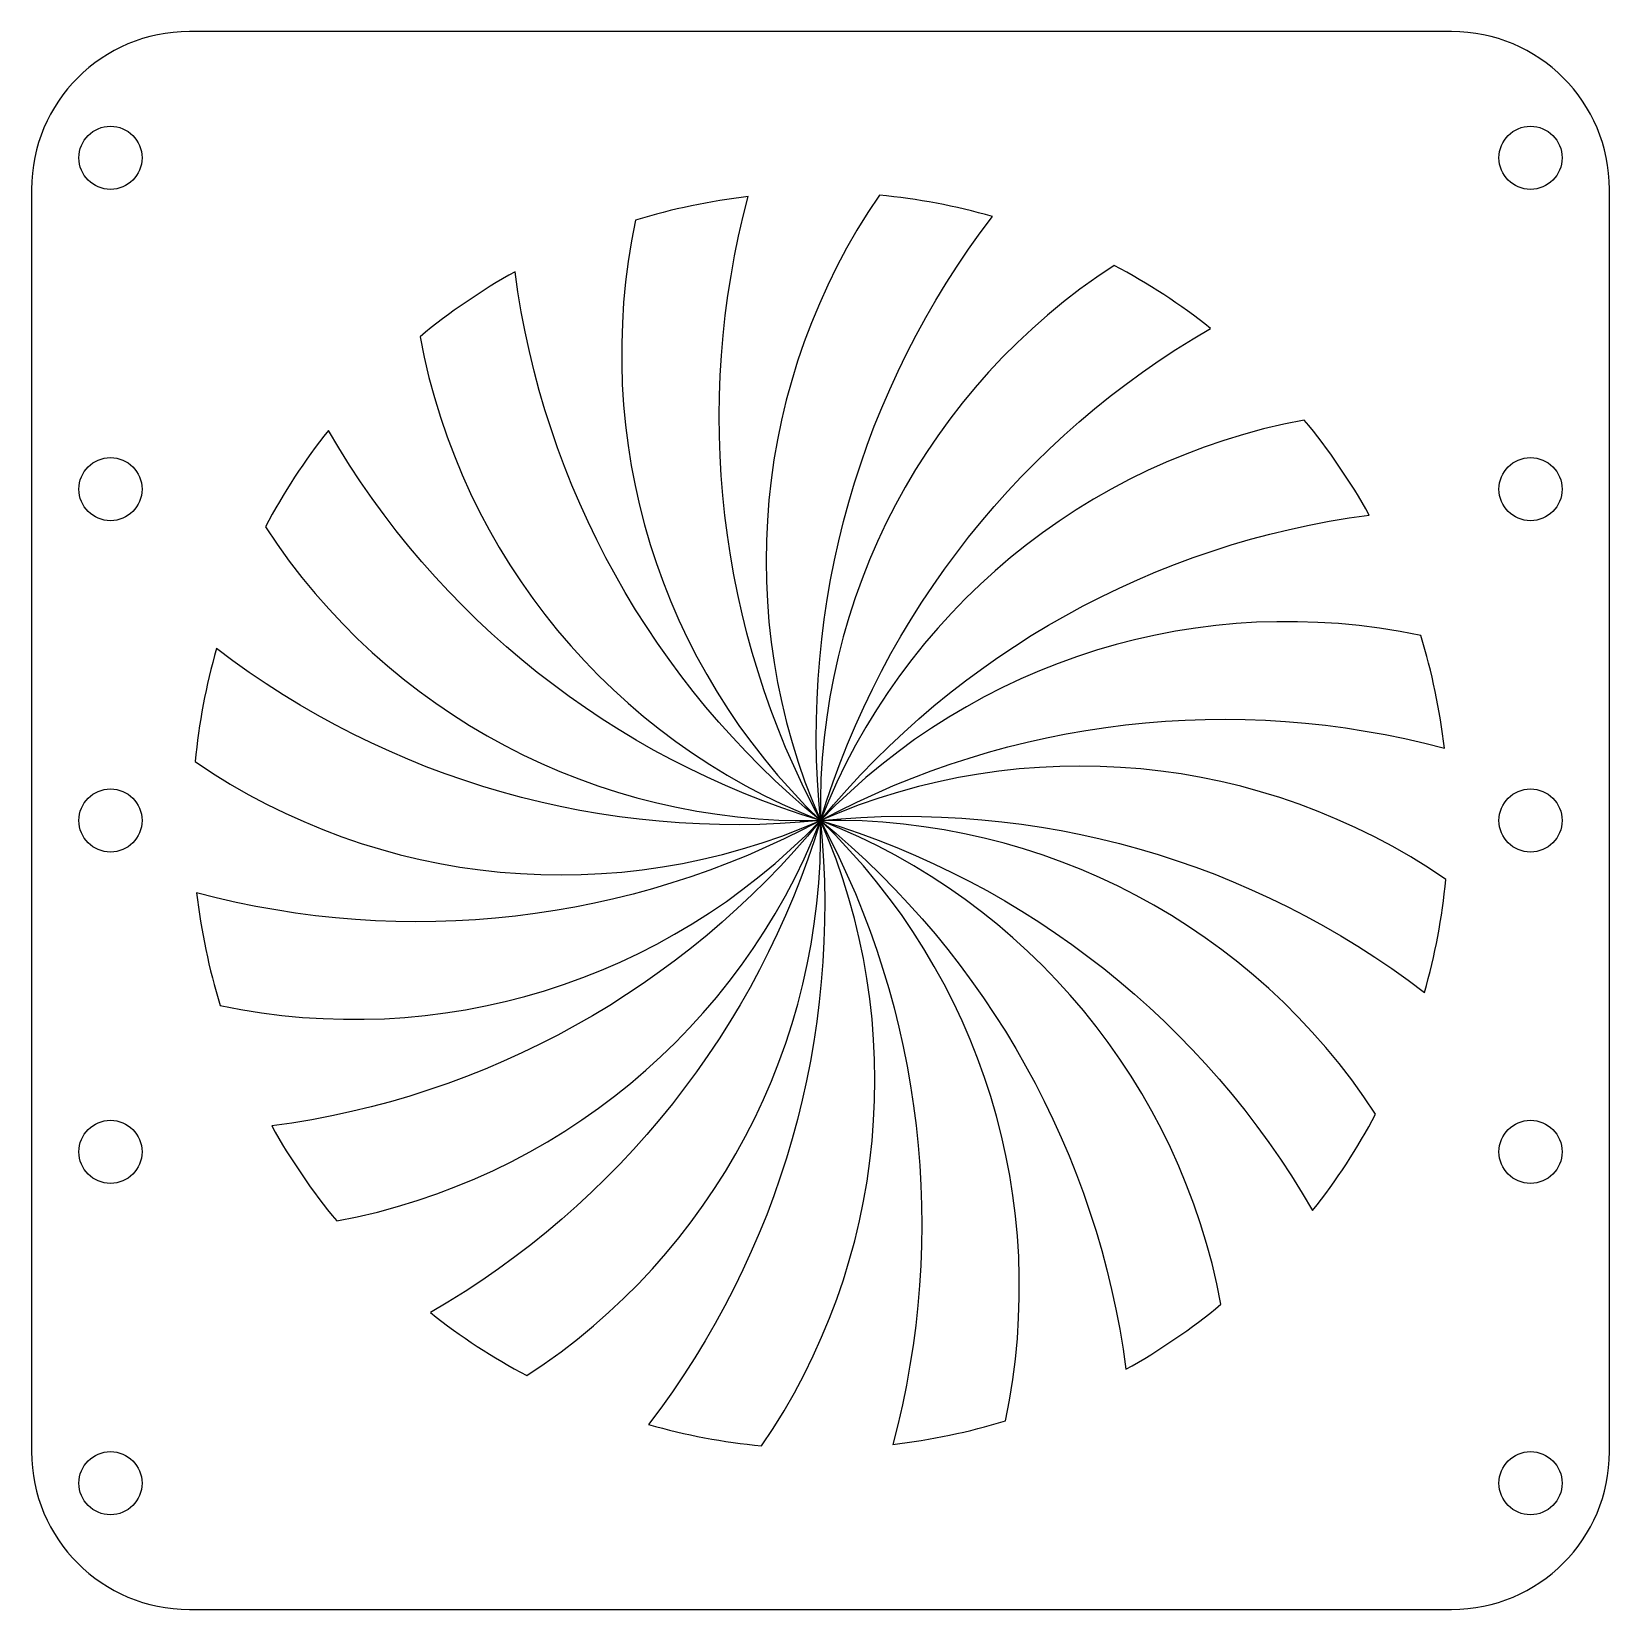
# Model space of a CAD drawing. Header units: millimetres. Extents: x -50 to 50, y -50 to 50.
import ezdxf

# ---------------------------------------------------------------- set-up
doc = ezdxf.new("R2010")
doc.units = ezdxf.units.MM

msp = doc.modelspace()

# ---------------------------------------------------------------- linework, layer by layer
for points in [[(40, -50, 0.41421), (50, -40), (50, 40, 0.41421), (40, 50), (-40, 50, 0.41421), (-50, 40), (-50, -40, 0.41421), (-40, -50)], [(0, 0, -0.19083), (-4.58, 39.54, 0.04592), (-11.72, 38.04, 0.25908)], [(0, 0, -0.19083), (10.9, 38.28, 0.04592), (3.73, 39.63, 0.25908)], [(0, 0, -0.19083), (24.72, 31.19, 0.04592), (18.61, 35.18, 0.25908)], [(0, 0, -0.19083), (-19.36, 34.78, 0.04592), (-25.38, 30.66, 0.25908)], [(0, 0, -0.19083), (34.78, 19.36, 0.04592), (30.66, 25.38, 0.25908)], [(-31.19, 24.72, 0.04592), (-35.18, 18.61, 0.25908), (0, 0, -0.19083)], [(0, 0, -0.19083), (39.54, 4.58, 0.04592), (38.04, 11.72, 0.25908)], [(0, 0, -0.19083), (-38.28, 10.9, 0.04592), (-39.63, 3.73, 0.25908)], [(0, 0, -0.19083), (38.28, -10.9, 0.04592), (39.63, -3.73, 0.25908)], [(0, 0, -0.19083), (-39.54, -4.58, 0.04592), (-38.04, -11.72, 0.25908)], [(0, 0, -0.19083), (-24.72, -31.19, 0.04592), (-18.61, -35.18, 0.25908)], [(0, 0, -0.19083), (-10.9, -38.28, 0.04592), (-3.73, -39.63, 0.25908)], [(0, 0, -0.19083), (31.19, -24.72, 0.04592), (35.18, -18.61, 0.25908)], [(0, 0, -0.19083), (19.36, -34.78, 0.04592), (25.38, -30.66, 0.25908)], [(0, 0, -0.19083), (-34.78, -19.36, 0.04592), (-30.66, -25.38, 0.25908)], [(0, 0, -0.19083), (4.58, -39.54, 0.04592), (11.72, -38.04, 0.25908)]]:
    msp.add_lwpolyline(points, format="xyb", close=True)
for centre in [(-45, 42), (45, 42), (-45, 21), (45, 21), (-45, 0), (45, 0), (-45, -21), (45, -21), (-45, -42), (45, -42)]:
    msp.add_circle(centre, 2)

doc.saveas('drawing.dxf')
